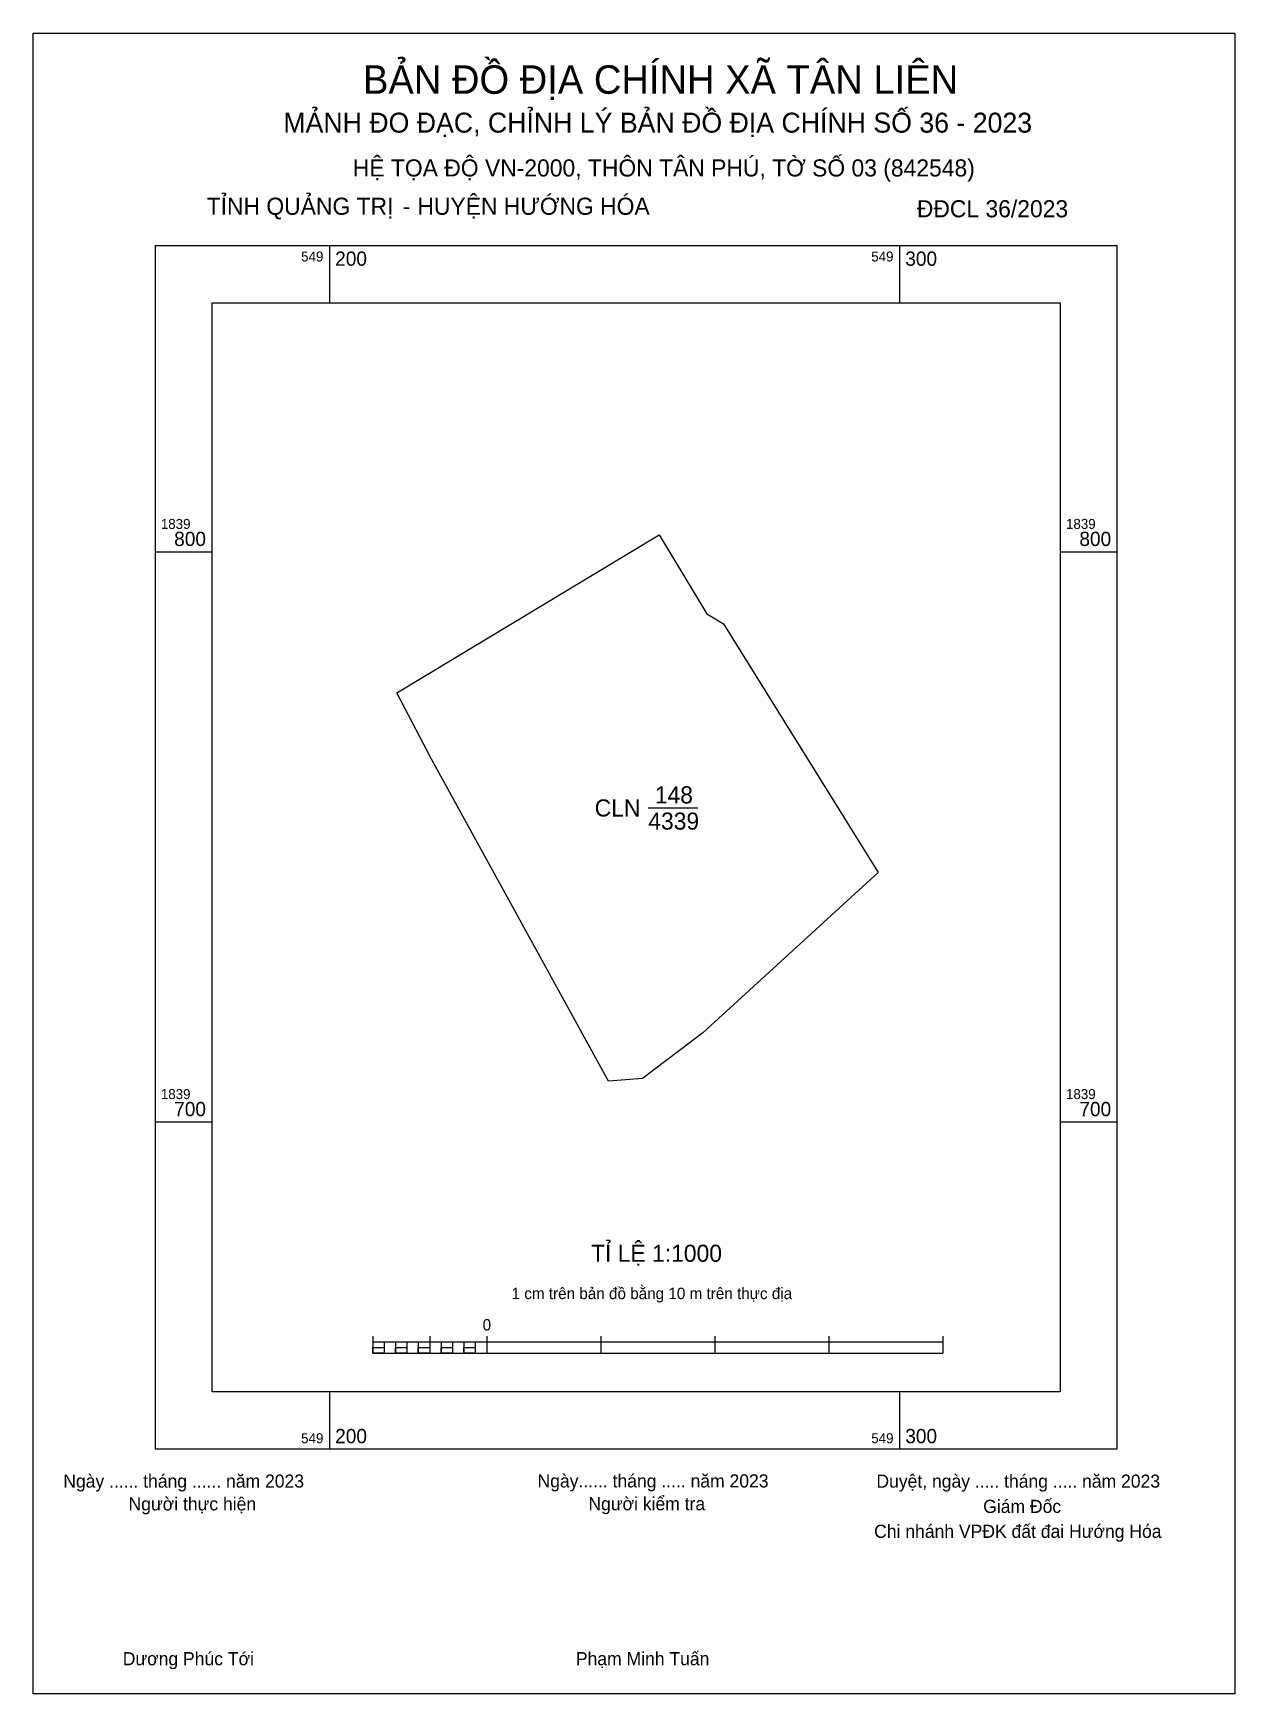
# Model space of a CAD drawing. Extents: x 549148 to 549359, y 1839600 to 1839891.
import ezdxf

# ---------------------------------------------------------------- set-up
doc = ezdxf.new("R2010")
doc.units = 0
for name, color, linetype in [('Level 1', 7, 'Continuous'), ('Level 10', 7, 'Continuous'), ('Level 13', 7, 'Continuous'), ('Level 2', 7, 'Continuous'), ('Level 6', 7, 'Continuous'), ('Level 62', 7, 'Continuous'), ('Level 63', 7, 'Continuous'), ('Level 9', 7, 'Continuous')]:
    doc.layers.add(name, color=color, linetype=linetype)

msp = doc.modelspace()

# ---------------------------------------------------------------- linework, layer by layer
at = {"layer": 'Level 1'}
for p, q in [((549148.04, 1839890.94), (549148.04, 1839890.94)), ((549358.8, 1839599.7), (549358.8, 1839599.7))]:
    msp.add_line(p, q, dxfattribs=at)
at = {"layer": 'Level 10'}
msp.add_lwpolyline([(549254.9, 1839707.64), (549248.96, 1839707.15), (549217.9, 1839763.62), (549211.81, 1839775.26), (549257.86, 1839802.97), (549266.19, 1839789.1), (549269.13, 1839787.38), (549296.23, 1839743.76), (549265.48, 1839715.6)], close=True, dxfattribs=at)
at = {"layer": 'Level 2'}
msp.add_lwpolyline([(549148.03, 1839890.94), (549358.8, 1839890.94), (549358.8, 1839599.7), (549148.03, 1839599.7)], close=True, dxfattribs=at)
at = {"layer": 'Level 62'}
msp.add_lwpolyline([(549179.42, 1839843.65), (549328.19, 1839843.65), (549328.19, 1839652.65), (549179.42, 1839652.65)], close=True, dxfattribs=at)
at = {"layer": 'Level 63'}
for p, q in [((549148.03, 1839885.94), (549148.03, 1839890.94)), ((549148.03, 1839890.94), (549153.03, 1839890.94)), ((549148.03, 1839885.94), (549148.03, 1839890.94)), ((549148.03, 1839890.94), (549153.03, 1839890.94)), ((549353.8, 1839890.94), (549358.8, 1839890.94)), ((549353.8, 1839890.94), (549358.8, 1839890.94)), ((549358.8, 1839890.94), (549358.8, 1839885.94)), ((549358.8, 1839890.94), (549358.8, 1839885.94)), ((549148.03, 1839885.94), (549148.03, 1839885.94)), ((549148.03, 1839885.94), (549148.03, 1839885.94)), ((549200, 1839853.65), (549200, 1839843.65)), ((549300, 1839853.65), (549300, 1839843.65)), ((549169.42, 1839800), (549179.42, 1839800)), ((549328.19, 1839800), (549338.19, 1839800)), ((549169.42, 1839700), (549179.42, 1839700)), ((549328.19, 1839700), (549338.19, 1839700)), ((549207.58, 1839662.42), (549207.58, 1839659.42)), ((549207.58, 1839661.42), (549307.58, 1839661.42)), ((549209.58, 1839661.42), (549209.58, 1839659.42)), ((549211.58, 1839661.42), (549211.58, 1839659.42)), ((549213.58, 1839661.42), (549213.58, 1839659.42)), ((549215.58, 1839661.42), (549215.58, 1839659.42)), ((549217.58, 1839662.42), (549217.58, 1839659.42)), ((549217.58, 1839661.42), (549217.58, 1839659.42)), ((549219.58, 1839661.42), (549219.58, 1839659.42)), ((549221.58, 1839661.42), (549221.58, 1839659.42)), ((549223.58, 1839661.42), (549223.58, 1839659.42)), ((549225.58, 1839661.42), (549225.58, 1839659.42)), ((549227.58, 1839662.42), (549227.58, 1839659.42)), ((549227.58, 1839661.42), (549227.58, 1839659.42)), ((549247.58, 1839662.42), (549247.58, 1839659.42)), ((549267.58, 1839662.42), (549267.58, 1839659.42)), ((549287.58, 1839662.42), (549287.58, 1839659.42)), ((549307.58, 1839662.42), (549307.58, 1839659.42)), ((549207.58, 1839659.42), (549307.58, 1839659.42)), ((549200, 1839652.65), (549200, 1839642.65)), ((549300, 1839652.65), (549300, 1839642.65)), ((549148.03, 1839599.7), (549148.03, 1839604.7)), ((549148.03, 1839599.7), (549148.03, 1839604.7)), ((549358.8, 1839604.7), (549358.8, 1839599.7)), ((549358.8, 1839604.7), (549358.8, 1839599.7)), ((549153.03, 1839599.7), (549148.03, 1839599.7)), ((549153.03, 1839599.7), (549148.03, 1839599.7)), ((549358.8, 1839599.7), (549353.8, 1839599.7)), ((549358.8, 1839599.7), (549353.8, 1839599.7))]:
    msp.add_line(p, q, dxfattribs=at)
for points in [[(549169.42, 1839853.65), (549169.42, 1839642.65), (549338.19, 1839642.65), (549338.19, 1839853.65)], [(549207.58, 1839660.42), (549209.58, 1839660.42), (549209.58, 1839659.42), (549207.58, 1839659.42)], [(549207.58, 1839660.42), (549209.58, 1839660.42), (549209.58, 1839659.42), (549207.58, 1839659.42)], [(549211.58, 1839660.42), (549213.58, 1839660.42), (549213.58, 1839659.42), (549211.58, 1839659.42)], [(549215.58, 1839660.42), (549217.58, 1839660.42), (549217.58, 1839659.42), (549215.58, 1839659.42)], [(549219.58, 1839660.42), (549221.58, 1839660.42), (549221.58, 1839659.42), (549219.58, 1839659.42)], [(549223.58, 1839660.42), (549225.58, 1839660.42), (549225.58, 1839659.42), (549223.58, 1839659.42)]]:
    msp.add_lwpolyline(points, close=True, dxfattribs=at)
at = {"layer": 'Level 9'}
msp.add_line((549255.91, 1839755.06), (549264.6, 1839755.06), dxfattribs=at)

# ---------------------------------------------------------------- texts
at = {"layer": 'Level 13'}
for s, p in [('148', (549257.06, 1839755.86)), ('CLN', (549246.52, 1839753.56)), ('4339', (549255.92, 1839751.26))]:
    msp.add_text(s, height=3, dxfattribs=at).set_placement(p)
at = {"layer": 'Level 6'}
for s, p in [('HỆ TỌA ÐỘ VN-2000, THÔN TÂN PHÚ, TỜ SỐ 03 (842548)', (549204.09, 1839865.81)), ('TỈ LỆ 1:1000', (549245.88, 1839675.46))]:
    msp.add_text(s, height=3, dxfattribs=at).set_placement(p)
at = {"layer": 'Level 63'}
for s, height, p in [('BẢN ĐỒ ĐỊA CHÍNH XÃ TÂN LIÊN', 5, (549205.88, 1839880.31)), ('MẢNH ĐO ĐẠC, CHỈNH LÝ BẢN ĐỒ ÐỊA CHÍNH SỐ 36 - 2023', 3.5, (549191.91, 1839873.5)), ('TỈNH QUẢNG TRỊ', 3, (549178.46, 1839859.09)), (' HUYỆN HƯỚNG HÓA', 3, (549214.31, 1839859.09)), ('ĐĐCL 36/2023', 3, (549303.03, 1839858.65)), ('-', 3, (549212.83, 1839859.09)), ('549', 1.75, (549195.03, 1839850.9)), ('200', 2.5, (549201, 1839850.15)), ('549', 1.75, (549295.03, 1839850.9)), ('300', 2.5, (549301, 1839850.15)), ('1839', 1.75, (549170.42, 1839804)), ('1839', 1.75, (549329.19, 1839804)), ('800', 2.5, (549172.76, 1839801)), ('800', 2.5, (549331.54, 1839801)), ('1839', 1.75, (549170.42, 1839704)), ('1839', 1.75, (549329.19, 1839704)), ('700', 2.5, (549172.76, 1839701)), ('700', 2.5, (549331.54, 1839701)), ('1 cm trên bản đồ bằng 10 m trên thực địa', 2, (549231.94, 1839668.92)), ('0', 2, (549226.87, 1839663.42)), ('549', 1.75, (549195.03, 1839643.65)), ('200', 2.5, (549201, 1839643.65)), ('549', 1.75, (549295.03, 1839643.65)), ('300', 2.5, (549301, 1839643.65)), ('Ngày ...... tháng ...... năm 2023', 2.3, (549153.31, 1839635.86)), ('Ngày...... tháng ..... năm 2023', 2.3, (549236.5, 1839635.89)), ('Duyệt, ngày ..... tháng ..... năm 2023', 2.3, (549295.94, 1839635.85)), ('Người thực hiện', 2.3, (549164.76, 1839631.86)), ('Người kiểm tra', 2.3, (549245.42, 1839631.89)), ('Giám Đốc', 2.3, (549314.67, 1839631.42)), ('Chi nhánh VPĐK đất đai Hướng Hóa', 2.3, (549295.54, 1839627.05)), ('Dương Phúc Tới', 2.3, (549163.74, 1839604.71)), ('Phạm Minh Tuấn', 2.3, (549243.22, 1839604.71)), ('Phạm Minh Tuấn', 2.3, (549243.22, 1839604.71))]:
    msp.add_text(s, height=height, dxfattribs=at).set_placement(p)

doc.saveas('drawing.dxf')
